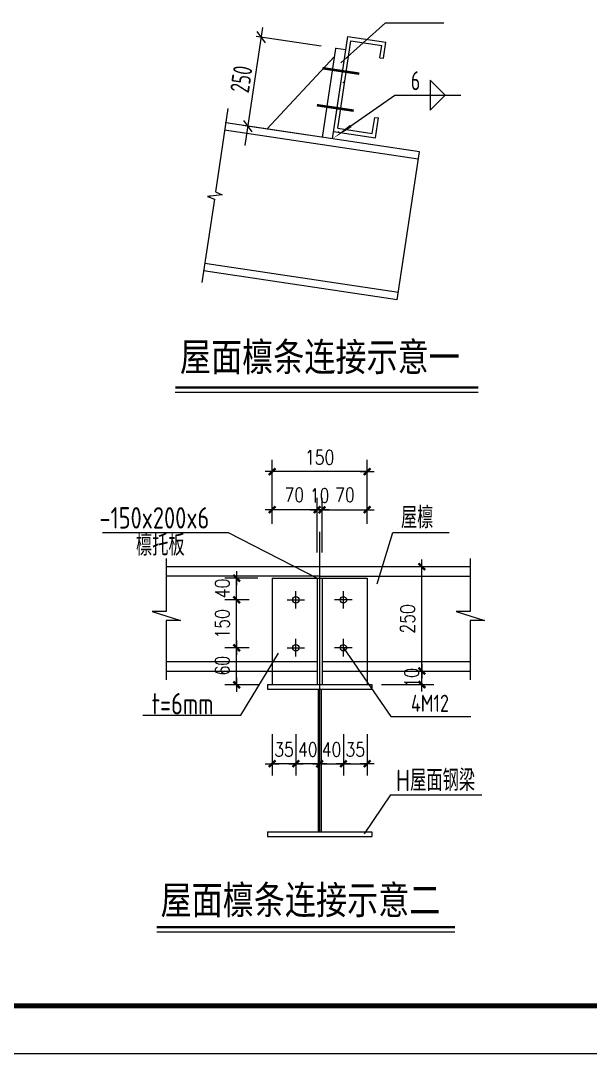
# Model space of a CAD drawing. Extents: x 32461 to 402082, y -617694 to 182569.
# Drawn here: x 88409 to 100400, y -617694 to -595945 of the extents above; entities that cross this region are included whole.
import ezdxf
from ezdxf.enums import TextEntityAlignment as Align

# ---------------------------------------------------------------- set-up
doc = ezdxf.new("R2010")
doc.units = 0
doc.header["$LTSCALE"] = 1000
doc.header["$MEASUREMENT"] = 0
doc.layers.get('0').update_dxf_attribs({"linetype": 'CONTINUOUS'})
doc.layers.get('Defpoints').update_dxf_attribs({"linetype": 'CONTINUOUS'})
for name, color, linetype in [('AXIS', 3, 'CONTINUOUS'), ('PUB_TEXT', 7, 'CONTINUOUS'), ('PUB_TITLE', 4, 'CONTINUOUS')]:
    doc.layers.add(name, color=color, linetype=linetype)
doc.styles.add('-楷体_GB2312', font='', dxfattribs={"width": 0.8})
doc.styles.add('CPX', font='atssdeng.shx', dxfattribs={"width": 0.8, "bigfont": 'atssdchn.shx'})
doc.styles.add('DIM_FONT', font='SIMPLEX.shx', dxfattribs={"width": 0.8, "bigfont": 'bigfont.shx'})
doc.styles.add('TSSD_REIN', font='atssdeng.shx', dxfattribs={"width": 0.699999988079071, "bigfont": 'atssdchn.shx'})
doc.styles.get('-楷体_GB2312').set_extended_font_data('SimSun')
doc.dimstyles.new('DIMN$0', dxfattribs={"dimtxt": 300, "dimasz": 1, "dimexe": 250, "dimexo": 300, "dimgap": 150, "dimtad": 1, "dimdec": 0, "dimdsep": 46, "dimtxsty": 'DIM_FONT', "dimblk": '_DIMX', "dimcen": 2.5, "dimclrt": 7, "dimadec": 0, "dimazin": 0, "dimtfac": 1, "dimtdec": 0, "dimtix": 1, "dimtmove": 2, "dimatfit": 3, "dimldrblk": '_DIMX', "dimfxl": 0, "dimtolj": 1, "dimtzin": 0, "dimarcsym": 0})
doc.dimstyles.new('DIMN0.5', dxfattribs={"dimtxt": 300, "dimasz": 1, "dimexe": 250, "dimexo": 300, "dimgap": 150, "dimtad": 1, "dimdec": 0, "dimlfac": 0.5, "dimzin": 0, "dimdsep": 46, "dimtxsty": 'DIM_FONT', "dimblk": '_DIMX', "dimcen": 0.09, "dimclrt": 7, "dimadec": 0, "dimazin": 0, "dimtfac": 1, "dimtdec": 0, "dimtix": 1, "dimtmove": 2, "dimatfit": 3, "dimldrblk": '_DIMX', "dimfxl": 0, "dimtolj": 1, "dimtzin": 0, "dimarcsym": 0})

# ---------------------------------------------------------------- blocks, each defined once
blk = doc.blocks.new('_DIMX')
blk.add_line((-150, 0), (150, 0))
at = {"const_width": 50}
blk.add_lwpolyline([(-70, -70), (70, 70)], dxfattribs=at)
blk = doc.blocks.new('*D100')
at = {"layer": 'AXIS', "color": 0, "lineweight": -2}
for p, q in [((93702.41890108555, -605994.4532714284), (93702.41890108555, -605192.8972259464)), ((95702.41890107065, -605994.4532714284), (95702.41890107065, -605192.8972259464)), ((95701.41890107065, -605442.8972259464), (93703.41890108555, -605442.8972259464))]:
    blk.add_line(p, q, dxfattribs=at)
at = {"layer": 'Defpoints', "color": 0}
for p in [(93702.41890108555, -605442.8972259464), (93702.41890108555, -606294.4532714284), (95702.41890107065, -606294.4532714284)]:
    blk.add_point(p, dxfattribs=at)
at = {"layer": 'AXIS', "color": 0, "lineweight": -2, "rotation": 180}
blk.add_blockref('_DIMX', (93702.41890108555, -605442.8972259464), dxfattribs=at)
at = {"layer": 'AXIS', "color": 0, "lineweight": -2}
blk.add_blockref('_DIMX', (95702.41890107065, -605442.8972259464), dxfattribs=at)
at = {"layer": 'AXIS', "color": 7, "insert": (94702.4189010781, -605142.8972259464), "char_height": 300, "attachment_point": 5, "style": 'DIM_FONT'}
blk.add_mtext('\\A1;150', dxfattribs=at)
blk = doc.blocks.new('*D101')
at = {"layer": 'AXIS', "color": 0, "lineweight": -2}
for p, q in [((94652.41890107065, -606821.2510865147), (94652.41890107065, -605994.4532714284)), ((94752.41890107065, -606821.2510865147), (94752.41890107065, -605994.4532714284)), ((94651.41890107065, -606244.4532714284), (94650.41890107065, -606244.4532714284)), ((94752.41890107065, -606244.4532714284), (94652.41890107065, -606244.4532714284)), ((94753.41890107065, -606244.4532714284), (94754.41890107065, -606244.4532714284))]:
    blk.add_line(p, q, dxfattribs=at)
at = {"layer": 'Defpoints', "color": 0}
for p in [(94652.41890107065, -606244.4532714284), (94652.41890107065, -607121.2510865147), (94752.41890107065, -607121.2510865147)]:
    blk.add_point(p, dxfattribs=at)
at = {"layer": 'AXIS', "color": 0, "lineweight": -2}
blk.add_blockref('_DIMX', (94652.41890107065, -606244.4532714284), dxfattribs=at)
at = {"layer": 'AXIS', "color": 0, "lineweight": -2, "rotation": 180}
blk.add_blockref('_DIMX', (94752.41890107065, -606244.4532714284), dxfattribs=at)
at = {"layer": 'AXIS', "color": 7, "insert": (94702.41890107065, -605944.4532714284), "char_height": 300, "attachment_point": 5, "style": 'DIM_FONT'}
blk.add_mtext('\\A1;10', dxfattribs=at)
blk = doc.blocks.new('*D103')
at = {"layer": 'AXIS', "color": 0, "lineweight": -2}
for p, q in [((93702.41890108555, -606544.3535481954), (93702.41890108555, -605994.4532714284)), ((94652.41890107065, -607144.2067428401), (94652.41890107065, -605994.4532714284)), ((94651.41890107065, -606244.4532714284), (93703.41890108555, -606244.4532714284))]:
    blk.add_line(p, q, dxfattribs=at)
at = {"layer": 'Defpoints', "color": 0}
for p in [(93702.41890108555, -606244.4532714284), (93702.41890108555, -606844.3535481954), (94652.41890107065, -607444.2067428401)]:
    blk.add_point(p, dxfattribs=at)
at = {"layer": 'AXIS', "color": 0, "lineweight": -2, "rotation": 180}
blk.add_blockref('_DIMX', (93702.41890108555, -606244.4532714284), dxfattribs=at)
at = {"layer": 'AXIS', "color": 0, "lineweight": -2}
blk.add_blockref('_DIMX', (94652.41890107065, -606244.4532714284), dxfattribs=at)
at = {"layer": 'AXIS', "color": 7, "insert": (94169.30305021226, -605930.3692192144), "char_height": 300, "attachment_point": 5, "style": 'DIM_FONT'}
blk.add_mtext('\\A1;70', dxfattribs=at)
blk = doc.blocks.new('*D104')
at = {"layer": 'AXIS', "color": 0, "linetype": 'Continuous', "lineweight": -2}
for p, q in [((96828.78634051203, -609642.8150870579), (97104.02122137665, -609642.8150870579)), ((96854.02122137665, -609641.8150870579), (96854.02122137665, -609640.8150870579)), ((96854.02122137665, -609926.3583646568), (96854.02122137665, -609642.8150870579)), ((96002.41890107065, -609926.3583646568), (97104.02122137665, -609926.3583646568)), ((96854.02122137665, -609927.3583646568), (96854.02122137665, -609928.3583646568))]:
    blk.add_line(p, q, dxfattribs=at)
at = {"layer": 'Defpoints', "color": 0, "linetype": 'Continuous'}
for p in [(96528.78634051203, -609642.8150870579), (96854.02122137665, -609642.8150870579), (95702.41890107065, -609926.3583646568)]:
    blk.add_point(p, dxfattribs=at)
at = {"layer": 'AXIS', "color": 0, "linetype": 'Continuous', "lineweight": -2}
for p, rotation in [((96854.02122137665, -609642.8150870579), 270), ((96854.02122137665, -609926.3583646568), 90)]:
    blk.add_blockref('_DIMX', p, dxfattribs=dict(at, rotation=rotation))
at = {"layer": 'AXIS', "color": 7, "linetype": 'Continuous', "insert": (96641.33667931675, -609784.5867258592), "char_height": 300, "attachment_point": 5, "rotation": 90, "style": 'DIM_FONT'}
blk.add_mtext('\\A1;10', dxfattribs=at)
blk = doc.blocks.new('*D105')
at = {"layer": 'AXIS', "color": 0, "linetype": 'Continuous', "lineweight": -2}
for p, q in [((94202.41890108555, -610970.0834226368), (94202.41890108555, -611844.2966092287)), ((94702.41890108555, -610970.0834226368), (94702.41890108555, -611844.2966092287)), ((94201.41890108555, -611594.2966092287), (94200.41890108555, -611594.2966092287)), ((94702.41890108555, -611594.2966092287), (94202.41890108555, -611594.2966092287)), ((94703.41890108555, -611594.2966092287), (94704.41890108555, -611594.2966092287))]:
    blk.add_line(p, q, dxfattribs=at)
at = {"layer": 'Defpoints', "color": 0, "linetype": 'Continuous'}
for p in [(94202.41890108555, -610670.0834226368), (94702.41890108555, -610670.0834226368), (94202.41890108555, -611594.2966092287)]:
    blk.add_point(p, dxfattribs=at)
at = {"layer": 'AXIS', "color": 0, "linetype": 'Continuous', "lineweight": -2}
blk.add_blockref('_DIMX', (94202.41890108555, -611594.2966092287), dxfattribs=at)
at = {"layer": 'AXIS', "color": 0, "linetype": 'Continuous', "lineweight": -2, "rotation": 180}
blk.add_blockref('_DIMX', (94702.41890108555, -611594.2966092287), dxfattribs=at)
at = {"layer": 'AXIS', "color": 7, "linetype": 'Continuous', "insert": (94452.41890108555, -611294.2966092287), "char_height": 300, "attachment_point": 5, "style": 'DIM_FONT'}
blk.add_mtext('\\A1;40', dxfattribs=at)
blk = doc.blocks.new('*D106')
at = {"layer": 'AXIS', "color": 0, "linetype": 'Continuous', "lineweight": -2}
for p, q in [((93702.41890108555, -610970.0834226368), (93702.41890108555, -611844.2966092287)), ((94202.41890108555, -610970.0834226368), (94202.41890108555, -611844.2966092287)), ((93701.41890108555, -611594.2966092287), (93700.41890108555, -611594.2966092287)), ((94202.41890108555, -611594.2966092287), (93702.41890108555, -611594.2966092287)), ((94203.41890108555, -611594.2966092287), (94204.41890108555, -611594.2966092287))]:
    blk.add_line(p, q, dxfattribs=at)
at = {"layer": 'Defpoints', "color": 0, "linetype": 'Continuous'}
for p in [(93702.41890108555, -610670.0834226368), (94202.41890108555, -610670.0834226368), (93702.41890108555, -611594.2966092287)]:
    blk.add_point(p, dxfattribs=at)
at = {"layer": 'AXIS', "color": 0, "linetype": 'Continuous', "lineweight": -2}
blk.add_blockref('_DIMX', (93702.41890108555, -611594.2966092287), dxfattribs=at)
at = {"layer": 'AXIS', "color": 0, "linetype": 'Continuous', "lineweight": -2, "rotation": 180}
blk.add_blockref('_DIMX', (94202.41890108555, -611594.2966092287), dxfattribs=at)
at = {"layer": 'AXIS', "color": 7, "linetype": 'Continuous', "insert": (93952.41890108555, -611294.2966092287), "char_height": 300, "attachment_point": 5, "style": 'DIM_FONT'}
blk.add_mtext('\\A1;35', dxfattribs=at)
blk = doc.blocks.new('*D107')
at = {"layer": 'AXIS', "color": 0, "linetype": 'Continuous', "lineweight": -2}
for p, q in [((94702.41890107065, -610970.0834226368), (94702.41890107065, -611844.2966092287)), ((95202.41890107065, -610970.0834226368), (95202.41890107065, -611844.2966092287)), ((94701.41890107065, -611594.2966092287), (94700.41890107065, -611594.2966092287)), ((94702.41890107065, -611594.2966092287), (95202.41890107065, -611594.2966092287)), ((95203.41890107065, -611594.2966092287), (95204.41890107065, -611594.2966092287))]:
    blk.add_line(p, q, dxfattribs=at)
at = {"layer": 'Defpoints', "color": 0, "linetype": 'Continuous'}
for p in [(94702.41890107065, -610670.0834226368), (95202.41890107065, -610670.0834226368), (95202.41890107065, -611594.2966092287)]:
    blk.add_point(p, dxfattribs=at)
at = {"layer": 'AXIS', "color": 0, "linetype": 'Continuous', "lineweight": -2}
blk.add_blockref('_DIMX', (94702.41890107065, -611594.2966092287), dxfattribs=at)
at = {"layer": 'AXIS', "color": 0, "linetype": 'Continuous', "lineweight": -2, "rotation": 180}
blk.add_blockref('_DIMX', (95202.41890107065, -611594.2966092287), dxfattribs=at)
at = {"layer": 'AXIS', "color": 7, "linetype": 'Continuous', "insert": (94952.41890107065, -611294.2966092287), "char_height": 300, "attachment_point": 5, "style": 'DIM_FONT'}
blk.add_mtext('\\A1;40', dxfattribs=at)
blk = doc.blocks.new('*D108')
at = {"layer": 'AXIS', "color": 0, "linetype": 'Continuous', "lineweight": -2}
for p, q in [((95202.41890107065, -610970.0834226368), (95202.41890107065, -611844.2966092287)), ((95702.41890107065, -610970.0834226368), (95702.41890107065, -611844.2966092287)), ((95201.41890107065, -611594.2966092287), (95200.41890107065, -611594.2966092287)), ((95202.41890107065, -611594.2966092287), (95702.41890107065, -611594.2966092287)), ((95703.41890107065, -611594.2966092287), (95704.41890107065, -611594.2966092287))]:
    blk.add_line(p, q, dxfattribs=at)
at = {"layer": 'Defpoints', "color": 0, "linetype": 'Continuous'}
for p in [(95202.41890107065, -610670.0834226368), (95702.41890107065, -610670.0834226368), (95702.41890107065, -611594.2966092287)]:
    blk.add_point(p, dxfattribs=at)
at = {"layer": 'AXIS', "color": 0, "linetype": 'Continuous', "lineweight": -2}
blk.add_blockref('_DIMX', (95202.41890107065, -611594.2966092287), dxfattribs=at)
at = {"layer": 'AXIS', "color": 0, "linetype": 'Continuous', "lineweight": -2, "rotation": 180}
blk.add_blockref('_DIMX', (95702.41890107065, -611594.2966092287), dxfattribs=at)
at = {"layer": 'AXIS', "color": 7, "linetype": 'Continuous', "insert": (95452.41890107065, -611294.2966092287), "char_height": 300, "attachment_point": 5, "style": 'DIM_FONT'}
blk.add_mtext('\\A1;35', dxfattribs=at)

msp = doc.modelspace()

# ---------------------------------------------------------------- linework, layer by layer
at = {"layer": 'AXIS', "color": 7, "linetype": 'Continuous'}
for p, q in [((93500.7473116854, -596086.3719244755), (93128.41247440658, -598576.8952843244)), ((93500.7473116854, -596086.3719244755), (93128.41247440658, -598576.8952843244)), ((95150.95106228224, -596835.2603196492), (96089.76686648621, -595987.277095154)), ((95150.95106228224, -596835.2603196492), (96089.76686648621, -595987.277095154)), ((96089.76686648621, -595987.277095154), (97313.29735083801, -595987.277095154)), ((96089.76686648621, -595987.277095154), (97313.29735083801, -595987.277095154)), ((94731.89678171153, -596482.7633865969), (93365.85133903396, -596278.5387180722)), ((94731.89678171153, -596482.7633865969), (93365.85133903396, -596278.5387180722)), ((93381.3763693731, -596174.6928061044), (93558.01813262484, -596413.4346907353)), ((93381.3763693731, -596174.6928061044), (93558.01813262484, -596413.4346907353)), ((95033.14286929059, -598018.4657188226), (95293.18712756473, -596279.0466933313)), ((95033.14286929059, -598018.4657188226), (95293.18712756473, -596279.0466933313)), ((95293.18712756473, -596279.0466933313), (96097.9929453341, -596399.3656784971)), ((94763.35092397609, -598402.7993060043), (95043.16862663224, -596531.117005056)), ((94971.04274791775, -598433.8493666996), (95250.86045057389, -596562.1670657455)), ((94971.04274791775, -598433.8493666996), (95250.86045057389, -596562.1670657455)), ((95250.86045057389, -596562.1670657455), (95043.16862663224, -596531.117005056)), ((95250.86045057389, -596562.1670657455), (95043.16862663224, -596531.117005056)), ((95083.85850016463, -598211.8398375204), (95359.42778878349, -596368.5749000672)), ((95083.85850016463, -598211.8398375204), (95359.42778878349, -596368.5749000672)), ((95359.42778878349, -596368.5749000672), (96008.46473858661, -596465.6063397217)), ((95969.6521627248, -596725.2211196383), (96008.46473858661, -596465.6063397217)), ((95969.6521627248, -596725.2211196383), (96008.46473858661, -596465.6063397217)), ((96047.53659670816, -596736.8648923968), (96097.9929453341, -596399.3656784971)), ((96047.53659670816, -596736.8648923968), (96097.9929453341, -596399.3656784971)), ((95017.91817155869, -596700.0156465836), (93594.16068540855, -598228.0046165606)), ((95969.6521627248, -596725.2211196383), (96047.53659670816, -596736.8648923968)), ((95358.10673288831, -598162.8554155817), (96284.44942685046, -597514.297873483)), ((95358.10673288831, -598162.8554155817), (96284.44942685046, -597514.297873483)), ((96284.44942685046, -597514.297873483), (96284.44942685046, -597514.297873483)), ((96284.44942685046, -597514.297873483), (97671.44810426164, -597514.297873483)), ((96284.44942685046, -597514.297873483), (97671.44810426164, -597514.297873483)), ((96284.44942685046, -597514.297873483), (96284.44942685046, -597514.297873483)), ((93101.29277572238, -598048.1536344835), (93277.93453898017, -598286.8955191027)), ((93101.29277572238, -598048.1536344835), (93277.93453898017, -598286.8955191027)), ((93101.29277572238, -598048.1536344835), (93277.93453898017, -598286.8955191027)), ((93101.29277572238, -598048.1536344835), (93277.93453898017, -598286.8955191027)), ((95810.7798839567, -598320.5150499335), (95861.23623257705, -597983.0158360279)), ((95810.7798839567, -598320.5150499335), (95861.23623257705, -597983.0158360279)), ((95861.23623257705, -597983.0158360279), (95939.12066655436, -597994.6596087865)), ((95861.23623257705, -597983.0158360279), (95939.12066655436, -597994.6596087865)), ((95877.02054517546, -598410.0432566751), (95939.12066655436, -597994.6596087865)), ((95877.02054517546, -598410.0432566751), (95939.12066655436, -597994.6596087865)), ((96778.97976841747, -598863.3874800266), (92703.02841007353, -598254.0301416279)), ((96802.26731393456, -598707.618612072), (92726.3159555962, -598098.2612736733)), ((94451.81318806687, -598356.2242149701), (93085.76774538371, -598151.9995464454)), ((94451.81318806687, -598356.2242149701), (93085.76774538371, -598151.9995464454)), ((94451.81318806687, -598356.2242149701), (93085.76774538371, -598151.9995464454)), ((94451.81318806687, -598356.2242149701), (93085.76774538371, -598151.9995464454)), ((93594.16068540855, -598228.0046165606), (93594.16068540855, -598228.0046165665)), ((93594.16068540855, -598228.0046165606), (93594.16068540855, -598228.0046165665)), ((94994.33029344042, -598278.0804987391), (95877.02054517546, -598410.0432566751)), ((94994.33029344042, -598278.0804987391), (95877.02054517546, -598410.0432566751)), ((95083.85850016463, -598211.8398375204), (95810.7798839567, -598320.5150499335)), ((96336.51640359282, -601822.9959711584), (96802.26731393456, -598707.618612072)), ((96359.80394911596, -601667.2271032038), (92283.85259077155, -601057.8697648109)), ((96336.51640359282, -601822.9959711584), (92260.56504525447, -601213.6386327597)), ((90134.87360269918, -606725.1411544781), (92776.05241480719, -606725.1411544781)), ((92776.05241480719, -606725.1411544781), (94652.4189010795, -607685.3848234201)), ((94702.4189010739, -606710.6195850163), (94702.4189010739, -613034.1319859999)), ((95912.86472749307, -607804.0347937068), (96241.7089532024, -606725.1411544781)), ((96241.7089532024, -606725.1411544781), (97428.69064405908, -606725.1411544781)), ((91472.41890110976, -607271.1068590153), (91472.41890110976, -608390.3410024457)), ((91472.41890110976, -607442.8150870819), (94702.4189010739, -607442.8150870819)), ((94702.4189010739, -607442.8150870819), (97872.08930594589, -607442.8150870819)), ((96306.08929323374, -607442.8150870802), (97104.02122137671, -607442.8150870802)), ((96854.02122137665, -609641.8150870579), (96854.02122137665, -607443.8150870802)), ((97872.08930594589, -607271.1068590153), (97872.08930594589, -608390.3410024457)), ((94702.4189010739, -607642.815087076), (91472.41890110976, -607642.815087076)), ((94702.4189010739, -607642.815087076), (97872.08930594589, -607642.815087076)), ((93402.41890108555, -607685.3848234192), (92705.76196218996, -607685.3848234192)), ((92955.76196218996, -607684.3848234192), (92955.76196218996, -607683.3848234192)), ((92955.76196218996, -608142.8150870691), (92955.76196218996, -607685.3848234192)), ((93702.41890108555, -607685.3848234201), (95702.41890106785, -607685.3848234201)), ((93702.41890108555, -607685.3848234201), (93702.41890108555, -609927.0773912237)), ((94652.4189010795, -607685.3848234201), (94752.4189010739, -607685.3848234201)), ((94652.4189010795, -607685.38482342), (94652.4189010795, -609927.0773912237)), ((94752.4189010739, -607685.38482342), (94752.4189010739, -609927.0773912237)), ((95702.41890106785, -607685.3848234201), (95702.41890106785, -609927.0773912237)), ((94202.4189010795, -608327.163415476), (94202.4189010795, -607958.4667586703)), ((95202.4189010739, -608327.163415476), (95202.4189010739, -607958.4667586703)), ((93220.21565951376, -608142.8150870691), (92705.76196218996, -608142.8150870691)), ((93220.21565951376, -608142.8150870691), (92705.76196218996, -608142.8150870691)), ((92955.76196218996, -608143.8150870691), (92955.76196218996, -608144.8150870691)), ((92955.76196218996, -609150.9090623676), (92955.76196218996, -608143.8150870691)), ((94018.07057267956, -608142.8150870702), (94386.76722948549, -608142.8150870702)), ((95386.76722947384, -608142.8150870702), (95018.07057266792, -608142.8150870702)), ((91472.41890110976, -608390.3410024457), (91176.65610024815, -608390.3410024457)), ((91176.65610024815, -608390.3410024457), (91773.97408039046, -608578.3228375756)), ((97576.32650508427, -608390.3410024457), (98173.64448522658, -608578.3228375756)), ((97872.08930594589, -608390.3410024457), (97576.32650508427, -608390.3410024457)), ((91472.41890110976, -608578.3228375756), (91472.41890110976, -609828.7532618658)), ((91773.97408039046, -608578.3228375756), (91472.41890110976, -608578.3228375756)), ((97872.08930594589, -608578.3228375756), (97872.08930594589, -609828.7532618658)), ((98173.64448522658, -608578.3228375756), (97872.08930594589, -608578.3228375756)), ((94202.4189010795, -609335.2573907743), (94202.4189010795, -608966.5607339686)), ((95202.4189010739, -609335.2573907743), (95202.4189010739, -608966.5607339686)), ((93220.21565951376, -609150.9090623676), (92705.76196218996, -609150.9090623676)), ((93220.21565951376, -609151.9090623676), (92705.76196218996, -609151.9090623676)), ((92955.76196218996, -609928.6068525615), (92955.76196218996, -609151.9090623676)), ((94018.07057267956, -609150.9090623686), (94386.76722948549, -609150.9090623686)), ((95386.76722947384, -609150.9090623686), (95018.07057266792, -609150.9090623686)), ((95202.4189010739, -609150.9090623686), (96198.3245667081, -610597.6607116037)), ((91472.41890110976, -609442.8150870586), (94652.4189010795, -609442.8150870586)), ((94752.4189010739, -609442.8150870586), (97872.08930594589, -609442.8150870586)), ((91472.41890110976, -609642.8150870586), (94652.4189010795, -609642.8150870586)), ((94752.4189010739, -609642.8150870586), (97872.08930594589, -609642.8150870586)), ((96306.08929323374, -609642.8150870579), (97104.02122137671, -609642.8150870579)), ((93420.21565951376, -609929.6068525615), (92705.76196218996, -609929.6068525615)), ((93602.41890108555, -609927.0773912237), (93602.41890108555, -610027.0773912179)), ((93602.41890108555, -609927.0773912237), (95802.41890106785, -609927.0773912237)), ((93602.41890108555, -610027.0773912179), (95802.41890106785, -610027.0773912179)), ((93702.41890108555, -609927.0773912237), (94652.4189010795, -609927.0773912237)), ((94672.41890107484, -610027.0773912179), (94672.41890107484, -613027.3086422046)), ((94732.41890107856, -610027.0773912179), (94732.41890107856, -613027.3086422046)), ((94752.4189010739, -609927.0773912237), (95702.41890106785, -609927.0773912237)), ((95802.41890106785, -609927.0773912237), (95802.41890106785, -610027.0773912179)), ((96198.3245667081, -610597.6607116037), (97886.02814005104, -610597.6607116037)), ((95648.98608856478, -613071.3604669592), (96198.3245667081, -612249.4583341596)), ((96198.3245667081, -612249.4583341596), (98116.53242657635, -612249.4583341596)), ((93602.41890108555, -613027.3086422046), (93602.41890108555, -613127.3086422046)), ((93602.41890108555, -613027.3086422046), (95802.41890106785, -613027.3086422046)), ((95802.41890106785, -613027.3086422046), (95802.41890106785, -613127.3086422046)), ((93602.41890108555, -613127.3086422046), (95802.41890106785, -613127.3086422046))]:
    msp.add_line(p, q, dxfattribs=at)
at = {"layer": 'AXIS'}
msp.add_line((93044.8523749124, -610569.8552705164), (93836.31811613652, -609264.9914297767), dxfattribs=at)
at = {"layer": 'AXIS', "linetype": 'ByBlock'}
msp.add_line((90981.18028082668, -610569.8552705164), (93044.8523749124, -610569.8552705164), dxfattribs=at)
at = {"layer": 'AXIS', "color": 7, "linetype": 'Continuous'}
for points, const_width in [([(95536.8123761771, -597061.9285522322), (94760.60385692694, -596945.8848815034)], 52.49999999999978), ([(95420.37464859166, -597840.7728920053), (94644.16612934151, -597724.7292212765)], 52.49999999999978), ([(91274.55287791665, -615037.1119888164), (97549.2763614247, -615037.1119888164)], 46.666666662)]:
    msp.add_lwpolyline(points, dxfattribs=dict(at, const_width=const_width))
msp.add_lwpolyline([(97343.00011160054, -597514.297873483), (97028.00011160054, -597199.297873483), (97028.00011160054, -597829.297873483)], close=True, dxfattribs=at)
msp.add_lwpolyline([(97343.00011160054, -597514.297873483), (97028.00011160054, -597199.297873483), (97028.00011160054, -597829.297873483)], close=True, dxfattribs=at)
for points in [[(92771.385413645, -597796.7946182275), (92509.07768829742, -599551.3538268683), (92653.92234831878, -599611.4163528318), (92340.94548275151, -599647.0601688595), (92485.79014278033, -599707.122694823), (92223.48241743275, -601461.6819034657)], [(91274.55287791665, -615137.111988809), (97549.2763614247, -615137.111988809)]]:
    msp.add_lwpolyline(points, dxfattribs=at)
msp.add_lwpolyline([(94971.04274792054, -598433.8493666956, 0, 60, 0), (95358.10673288831, -598162.8554155817, 0, 0, 0)], format="xyseb", dxfattribs=at)
msp.add_lwpolyline([(94971.04274792054, -598433.8493666956, 0, 60, 0), (95358.10673288831, -598162.8554155817, 0, 0, 0)], format="xyseb", dxfattribs=at)
at = {"layer": 'AXIS', "color": 7, "linetype": 'Continuous', "const_width": 46.666666662, "elevation": -219999.9999999954}
msp.add_lwpolyline([(91662.04034449875, -603670.5449592734), (98042.03705187676, -603670.5449592734)], dxfattribs=at)
at = {"layer": 'AXIS', "color": 7, "linetype": 'Continuous', "elevation": -219999.9999999954}
msp.add_lwpolyline([(91662.04034449875, -603770.5449592641), (98042.03705187676, -603770.5449592641)], dxfattribs=at)
at = {"layer": 'AXIS', "color": 7, "linetype": 'Continuous'}
for centre in [(94202.4189010795, -608142.8150870702), (95202.4189010739, -608142.8150870702), (94202.4189010795, -609150.9090623686), (95202.4189010739, -609150.9090623686)]:
    msp.add_circle(centre, 67.499999999325, dxfattribs=at)
for p in [(95043.16862663224, -596531.117005056), (95043.16862663224, -596531.117005056), (95201.50355286307, -597247.383894216), (95201.50355286307, -597247.383894216), (95201.50355286307, -597247.383894216), (95201.50355286307, -597247.383894216), (92726.3159555962, -598098.2612736733), (92726.3159555962, -598098.2612736733), (92726.3159555962, -598098.2612736733), (92726.3159555962, -598098.2612736733), (95098.17620539681, -598293.6055290839), (95098.17620539681, -598293.6055290839), (95098.17620539681, -598293.6055290839), (95098.17620539681, -598293.6055290839), (92393.7511073306, -599641.0463251034), (92393.7511073306, -599641.0463251034), (92393.7511073306, -599641.0463251034), (92393.7511073306, -599641.0463251034)]:
    msp.add_point(p, dxfattribs=at)
at = {"layer": 'PUB_TITLE'}
msp.add_lwpolyline([(74273.06714687867, -617693.6695853546), (133673.0671468787, -617693.6695853546), (133673.0671468787, -575693.6695853546), (74273.06714687867, -575693.6695853546)], close=True, dxfattribs=at)
at = {"layer": 'PUB_TITLE', "const_width": 100}
msp.add_lwpolyline([(76773.06714687867, -616693.6695853546), (132673.0671468787, -616693.6695853546), (132673.0671468787, -576693.6695853546), (76773.06714687867, -576693.6695853546)], close=True, dxfattribs=at)

# ---------------------------------------------------------------- block references
at = {"layer": 'AXIS', "color": 7, "linetype": 'Continuous'}
for p, rotation in [((96854.02122137665, -607442.8150870802), 90), ((92955.76196218996, -607685.3848234192), 270), ((92955.76196218996, -608142.8150870691), 90), ((92955.76196218996, -608142.8150870691), 90), ((92955.76196218996, -609150.9090623676), 90), ((92955.76196218996, -609151.9090623676), 270), ((96854.02122137665, -609642.8150870579), 270), ((92955.76196218996, -609929.6068525615), 270)]:
    msp.add_blockref('_DIMX', p, dxfattribs=dict(at, rotation=rotation))

# ---------------------------------------------------------------- texts
at = {"layer": 'AXIS', "color": 7, "linetype": 'Continuous', "style": 'TSSD_REIN', "oblique": 359.999999992813, "width": 0.7000000000170025}
msp.add_text('250', height=399.9999999999275, rotation=81.49721802448138, dxfattribs=at).set_placement((93053.74818049574, -597176.5298118442), align=Align.MIDDLE)
at = {"layer": 'AXIS', "color": 7, "linetype": 'Continuous', "style": 'TSSD_REIN', "width": 0.6999999999534339}
msp.add_text('6', height=400, dxfattribs=at).set_placement((96818.00011160054, -597409.2978734791), align=Align.RIGHT)
at = {"layer": 'AXIS', "color": 7, "style": 'DIM_FONT', "width": 0.8}
for s, p in [('40', (92805.76196218996, -608108.3856695297)), ('250', (96704.02122137665, -608851.3865156402)), ('60', (92805.76196219002, -609734.5436717502))]:
    msp.add_text(s, height=300, rotation=90, dxfattribs=at).set_placement(p)
at = {"layer": 'AXIS', "color": 7, "linetype": 'Continuous', "style": 'CPX', "width": 0.8}
msp.add_text('4M12', height=360, dxfattribs=at).set_placement((96624.43858214065, -610501.2896654613))
at = {"layer": 'AXIS', "color": 7, "linetype": 'Continuous', "insert": (92655.76196218996, -608647.3620747183), "char_height": 300, "attachment_point": 5, "rotation": 90, "style": 'DIM_FONT'}
msp.add_mtext('150', dxfattribs=at)
at = {"layer": 'PUB_TEXT', "width": 0.8}
for s, height, style, p in [('屋面檩条连接示意一', 600, '-楷体_GB2312', (91761.91271661098, -603325.6831703836, -219999.9999999955)), ('屋檩', 450, 'TSSD_REIN', (96413.45359126075, -606635.8294558984)), ('-150x200x6', 450, 'TSSD_REIN', (90067.03896724775, -606640.8029481866)), ('檩托板', 450, 'TSSD_REIN', (90836.38355354375, -607213.7733491287)), ('t=6mm', 450, 'TSSD_REIN', (91167.0565354686, -610555.1720003199)), ('H屋面钢梁', 450, 'TSSD_REIN', (96309.75259901134, -612169.1491290473)), ('屋面檩条连接示意二', 600, '-楷体_GB2312', (91353.12681301653, -614763.0421677697))]:
    msp.add_text(s, height=height, dxfattribs=dict(at, style=style)).set_placement(p)

# ---------------------------------------------------------------- dimensions: what is measured, and where the dimension line sits
at = {"layer": 'AXIS'}
for base, p1, p2, text, picture, middle in [((93702.41890108555, -605442.8972259464), (95702.41890107065, -606294.4532714284), (93702.41890108555, -606294.4532714284), '150', '*D100', (94702.4189010781, -605142.8972259464)), ((94652.41890107065, -606244.4532714284), (94752.41890107065, -607121.2510865147), (94652.41890107065, -607121.2510865147), '10', '*D101', (94702.41890107065, -605944.4532714284))]:
    dim = msp.add_linear_dim(base=base, p1=p1, p2=p2, text=text, dimstyle='DIMN0.5', dxfattribs=at)
    dim.commit()
    dim.dimension.update_dxf_attribs({"geometry": picture, "text_midpoint": middle})
dim = msp.add_linear_dim(base=(93702.41890108555, -606244.4532714284), p1=(94652.41890107065, -607444.2067428401), p2=(93702.41890108555, -606844.3535481954), text='70', dimstyle='DIMN0.5', dxfattribs=at)
dim.commit()
dim.dimension.update_dxf_attribs({"geometry": '*D103', "text_midpoint": (94169.30305021226, -605930.3692192144), "dimtype": 160})
msp.add_linear_dim(base=(95702.41890107065, -606244.4532714284), p1=(94752.41890107065, -607444.2067428401), p2=(95702.41890107065, -606844.3535481954), location=(95235.53475194394, -605930.3692192144), text='70', dimstyle='DIMN0.5', dxfattribs=at).render()
at = {"layer": 'AXIS', "color": 7, "linetype": 'Continuous'}
dim = msp.add_linear_dim(base=(96854.02122137665, -609642.8150870579), p1=(95702.41890107065, -609926.3583646568), p2=(96528.78634051203, -609642.8150870579), angle=90, text='10', dimstyle='DIMN$0', dxfattribs=at)
dim.commit()
dim.dimension.update_dxf_attribs({"geometry": '*D104', "text_midpoint": (96641.33667931675, -609784.5867258592), "dimtype": 160})
for base, p1, p2, text, picture, middle in [((93702.41890108555, -611594.2966092287), (94202.41890108555, -610670.0834226368), (93702.41890108555, -610670.0834226368), '35', '*D106', (93952.41890108555, -611294.2966092287)), ((94202.41890108555, -611594.2966092287), (94702.41890108555, -610670.0834226368), (94202.41890108555, -610670.0834226368), '40', '*D105', (94452.41890108555, -611294.2966092287)), ((95202.41890107065, -611594.2966092287), (94702.41890107065, -610670.0834226368), (95202.41890107065, -610670.0834226368), '40', '*D107', (94952.41890107065, -611294.2966092287)), ((95702.41890107065, -611594.2966092287), (95202.41890107065, -610670.0834226368), (95702.41890107065, -610670.0834226368), '35', '*D108', (95452.41890107065, -611294.2966092287))]:
    dim = msp.add_linear_dim(base=base, p1=p1, p2=p2, text=text, dimstyle='DIMN$0', dxfattribs=at)
    dim.commit()
    dim.dimension.update_dxf_attribs({"geometry": picture, "text_midpoint": middle})

doc.saveas('drawing.dxf')
